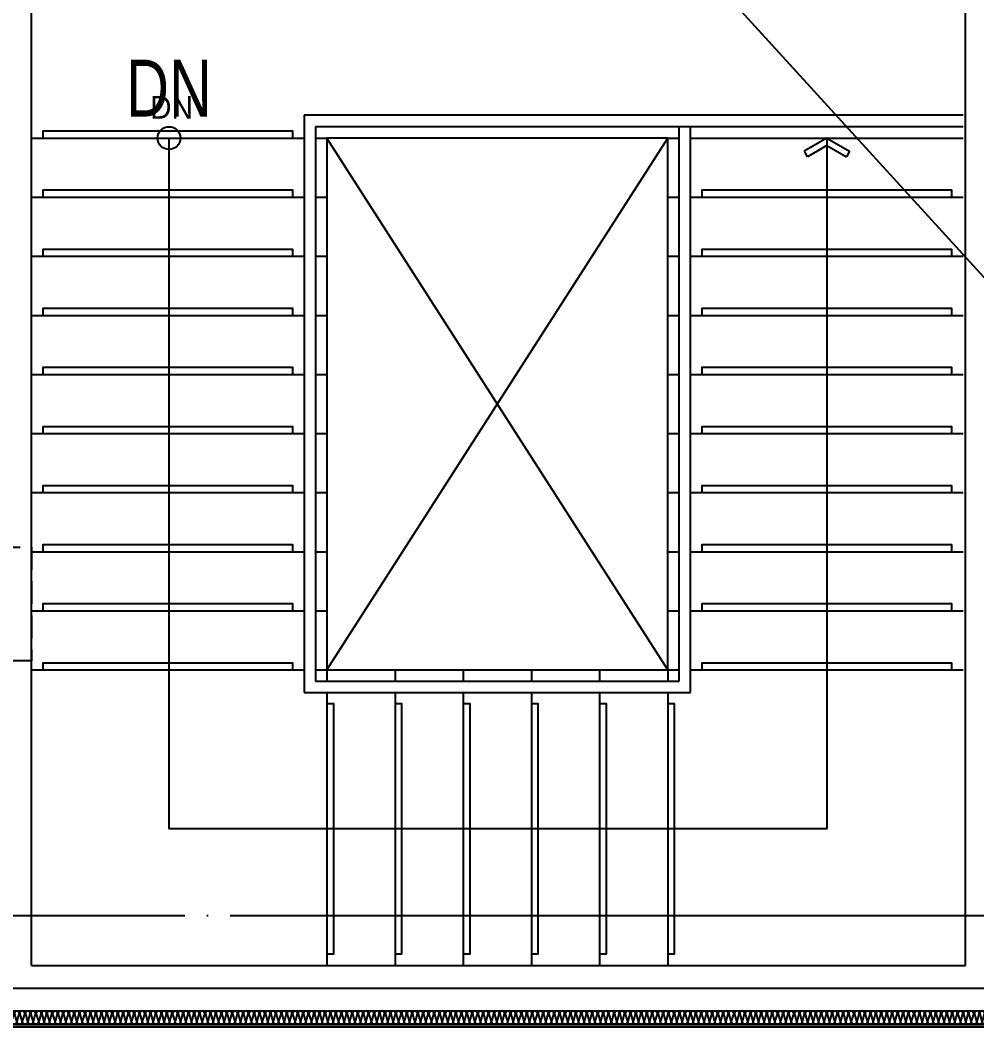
# Model space of a CAD drawing. Header units: millimetres. Extents: x 0 to 1390178, y 0 to 110113.
# Drawn here: x 548312 to 552522, y 30286 to 34719 of the extents above; entities that cross this region are included whole.
import ezdxf
from ezdxf.enums import TextEntityAlignment as Align
from ezdxf.xclip import XClip

# ---------------------------------------------------------------- set-up
doc = ezdxf.new("R2010")
doc.units = ezdxf.units.MM
doc.header["$LTSCALE"] = 100
doc.header["$XCLIPFRAME"] = 0
doc.linetypes.add('X - 평면도$0$CEN', pattern=[62, 60, -1, 0, -1])
doc.linetypes.add('X - 평면도$0$HID', pattern=[1.5, 1, -0.5])
doc.layers.get('DEFPOINTS').update_dxf_attribs({"color": 145})
for name, color, linetype in [('AA-XXXX-TEXT', 3, 'Continuous'), ('X - 평면도$0$A-FIN', 8, 'Continuous'), ('X - 평면도$0$A-INS', 9, 'Continuous'), ('X - 평면도$0$A-OPEN', 9, 'X - 평면도$0$CEN'), ('X - 평면도$0$AA-SSXM-STRS', 4, 'Continuous'), ('X - 평면도$0$AA-WAXM-CONC', 2, 'Continuous'), ('X - 평면도$0$AA-XXXX-CNTL', 1, 'X - 평면도$0$CEN'), ('X - 평면도$0$AA-XXXX-SYMB', 7, 'Continuous')]:
    doc.layers.add(name, color=color, linetype=linetype)
doc.layers.add('X - 평면도$0$DEFPOINT', color=163, linetype='Continuous', plot=False)
doc.styles.add('HAUD01', font='Dotum.ttf')
doc.styles.add('X - 평면도$0$HAUD01', font='Dotum.ttf')

# ---------------------------------------------------------------- blocks, each defined once
blk = doc.blocks.new('X - 평면도$0$insul1')
blk.add_lwpolyline([(0, 0.25, 1.344031), (0.35, 0.25), (0.2, 0.75, -1.344031), (0.55, 0.75), (0.4, 0.25)], format="xyb")
blk = doc.blocks.new('X - 평면도$0$arrow1')
for p, q in [((0, 0), (0.286, 0.501)), ((0.286, 0.501), (0.41, 0.43)), ((0.165, 0), (0.41, 0.429)), ((0, 0), (0.286, -0.501)), ((0.165, 0), (0.41, -0.429)), ((0.286, -0.501), (0.41, -0.43))]:
    blk.add_line(p, q)
blk = doc.blocks.new('X - 평면도$0$2F PL')
at = {"layer": 'DEFPOINTS'}
blk.add_line((0, 0), (-19177.2, 21040.9), dxfattribs=at)
at = {"layer": 'X - 평면도$0$AA-WAXM-CONC'}
for p, q in [((-19027.2, 13250.9), (-19027.2, 21190.9)), ((-14917.2, 13650.9), (-14917.2, 18390.9)), ((-19027.2, 13250.9), (-14917.2, 13250.9)), ((-19227.2, 13050.9), (-14917.2, 13050.9))]:
    blk.add_line(p, q, dxfattribs=at)
at = {"layer": 'X - 평면도$0$AA-XXXX-CNTL'}
blk.add_line((-19127.2, 13150.9), (-13522.2, 13150.9), dxfattribs=at)
blk = doc.blocks.new('X - 평면도$0$2F_COL')
at = {"layer": 'X - 평면도$0$AA-WAXM-CONC'}
blk.add_line((-58278, -42646.9), (-58278, -42246.9), dxfattribs=at)
blk.add_lwpolyline([(-58278, -42846.9), (-56778, -42846.9), (-56778, -42246.9), (-58078, -42246.9)], dxfattribs=at)
at = {"layer": 'X - 평면도$0$DEFPOINT', "linetype": 'X - 평면도$0$HID'}
blk.add_lwpolyline([(-63588, -41306.9), (-63588, -40806.9), (-62388, -40806.9), (-62388, -41306.9), (-63588, -41306.9)], dxfattribs=at)
blk = doc.blocks.new('X - 평면도', base_point=(-475.4, -286.7))
at = {"layer": 'X - 평면도$0$A-FIN'}
blk.add_line((819342, 46183.1), (825292, 46183.1), dxfattribs=at)
at = {"layer": 'X - 평면도$0$A-INS'}
blk.add_line((819352, 46193.1), (825282, 46193.1), dxfattribs=at)
at = {"layer": 'X - 평면도$0$A-OPEN'}
for p, q in [((820912, 47753.1), (822412, 50093.1)), ((822412, 47753.1), (820912, 50093.1))]:
    blk.add_line(p, q, dxfattribs=at)
at = {"layer": 'X - 평면도$0$AA-SSXM-STRS'}
for p, q in [((823712, 50193.1), (820812, 50193.1)), ((820812, 50193.1), (820812, 47653.1)), ((820862, 50143.1), (820862, 47703.1)), ((823712, 50143.1), (820862, 50143.1)), ((822462, 47703.1), (822462, 50143.1)), ((822512, 47653.1), (822512, 50143.1)), ((819612, 50093.1), (820812, 50093.1)), ((820862, 50093.1), (820912, 50093.1)), ((822412, 50093.1), (822462, 50093.1)), ((822512, 50093.1), (823712, 50093.1)), ((819612, 49833.1), (820812, 49833.1)), ((820862, 49833.1), (820912, 49833.1)), ((822412, 49833.1), (822462, 49833.1)), ((822512, 49833.1), (823712, 49833.1)), ((819612, 49573.1), (820812, 49573.1)), ((820862, 49573.1), (820912, 49573.1)), ((822412, 49573.1), (822462, 49573.1)), ((822512, 49573.1), (823712, 49573.1)), ((819612, 49313.1), (820812, 49313.1)), ((820862, 49313.1), (820912, 49313.1)), ((822412, 49313.1), (822462, 49313.1)), ((822512, 49313.1), (823712, 49313.1)), ((819612, 49053.1), (820812, 49053.1)), ((820862, 49053.1), (820912, 49053.1)), ((822412, 49053.1), (822462, 49053.1)), ((822512, 49053.1), (823712, 49053.1)), ((819612, 48793.1), (820812, 48793.1)), ((820862, 48793.1), (820912, 48793.1)), ((822412, 48793.1), (822462, 48793.1)), ((822512, 48793.1), (823712, 48793.1)), ((819612, 48533.1), (820812, 48533.1)), ((820862, 48533.1), (820912, 48533.1)), ((822412, 48533.1), (822462, 48533.1)), ((822512, 48533.1), (823712, 48533.1)), ((819612, 48273.1), (820812, 48273.1)), ((820862, 48273.1), (820912, 48273.1)), ((822412, 48273.1), (822462, 48273.1)), ((822512, 48273.1), (823712, 48273.1)), ((819612, 48013.1), (820812, 48013.1)), ((820862, 48013.1), (820912, 48013.1)), ((822412, 48013.1), (822462, 48013.1)), ((822512, 48013.1), (823712, 48013.1)), ((819612, 47753.1), (820812, 47753.1)), ((820862, 47753.1), (820912, 47753.1)), ((820912, 47753.1), (820912, 47703.1)), ((821212, 47753.1), (821212, 47703.1)), ((821512, 47753.1), (821512, 47703.1)), ((821812, 47753.1), (821812, 47703.1)), ((822112, 47753.1), (822112, 47703.1)), ((822412, 47753.1), (822462, 47753.1)), ((822412, 47753.1), (822412, 47703.1)), ((822512, 47753.1), (823712, 47753.1)), ((820862, 47703.1), (822462, 47703.1)), ((820812, 47653.1), (822512, 47653.1)), ((820912, 47653.1), (820912, 46453.1)), ((821212, 47653.1), (821212, 46453.1)), ((821512, 47653.1), (821512, 46453.1)), ((821812, 47653.1), (821812, 46453.1)), ((822112, 47653.1), (822112, 46453.1)), ((822412, 47653.1), (822412, 46453.1))]:
    blk.add_line(p, q, dxfattribs=at)
at = {"layer": 'X - 평면도$0$AA-SSXM-STRS', "color": 8}
for points in [[(820762, 50093.1), (820762, 50123.1), (819662, 50123.1), (819662, 50093.1)], [(820762, 49833.1), (820762, 49863.1), (819662, 49863.1), (819662, 49833.1)], [(823662, 49833.1), (823662, 49863.1), (822562, 49863.1), (822562, 49833.1)], [(820762, 49573.1), (820762, 49603.1), (819662, 49603.1), (819662, 49573.1)], [(823662, 49573.1), (823662, 49603.1), (822562, 49603.1), (822562, 49573.1)], [(820762, 49313.1), (820762, 49343.1), (819662, 49343.1), (819662, 49313.1)], [(823662, 49313.1), (823662, 49343.1), (822562, 49343.1), (822562, 49313.1)], [(820762, 49053.1), (820762, 49083.1), (819662, 49083.1), (819662, 49053.1)], [(823662, 49053.1), (823662, 49083.1), (822562, 49083.1), (822562, 49053.1)], [(820762, 48793.1), (820762, 48823.1), (819662, 48823.1), (819662, 48793.1)], [(823662, 48793.1), (823662, 48823.1), (822562, 48823.1), (822562, 48793.1)], [(820762, 48533.1), (820762, 48563.1), (819662, 48563.1), (819662, 48533.1)], [(823662, 48533.1), (823662, 48563.1), (822562, 48563.1), (822562, 48533.1)], [(820762, 48273.1), (820762, 48303.1), (819662, 48303.1), (819662, 48273.1)], [(823662, 48273.1), (823662, 48303.1), (822562, 48303.1), (822562, 48273.1)], [(820762, 48013.1), (820762, 48043.1), (819662, 48043.1), (819662, 48013.1)], [(823662, 48013.1), (823662, 48043.1), (822562, 48043.1), (822562, 48013.1)], [(820762, 47753.1), (820762, 47783.1), (819662, 47783.1), (819662, 47753.1)], [(823662, 47753.1), (823662, 47783.1), (822562, 47783.1), (822562, 47753.1)], [(820912, 46503.1), (820942, 46503.1), (820942, 47603.1), (820912, 47603.1)], [(821212, 46503.1), (821242, 46503.1), (821242, 47603.1), (821212, 47603.1)], [(821512, 46503.1), (821542, 46503.1), (821542, 47603.1), (821512, 47603.1)], [(821812, 46503.1), (821842, 46503.1), (821842, 47603.1), (821812, 47603.1)], [(822112, 46503.1), (822142, 46503.1), (822142, 47603.1), (822112, 47603.1)], [(822412, 46503.1), (822442, 46503.1), (822442, 47603.1), (822412, 47603.1)]]:
    blk.add_lwpolyline(points, dxfattribs=at)
at = {"layer": 'X - 평면도$0$AA-SSXM-STRS'}
blk.add_lwpolyline([(820912, 47753.1), (822412, 47753.1), (822412, 50093.1), (820912, 50093.1)], close=True, dxfattribs=at)
at = {"layer": 'X - 평면도$0$AA-XXXX-CNTL'}
blk.add_line((783286.2, 46673.1), (844213.6, 46673.1), dxfattribs=at)
at = {"layer": 'X - 평면도$0$AA-XXXX-SYMB'}
blk.add_lwpolyline([(823112, 50093.1), (823112, 47053.1), (820217, 47053.1), (820217, 50093.1)], dxfattribs=at)
blk.add_circle((820217, 50093.1), 50, dxfattribs=at)
for name, p in [('X - 평면도$0$2F PL', (838639.2, 33202.2)), ('X - 평면도$0$2F_COL', (882000, 89100))]:
    blk.add_blockref(name, p)
at = {"layer": 'X - 평면도$0$A-INS', "xscale": 60, "yscale": 60, "zscale": 60, "rotation": 180, "row_count": 1, "column_count": 243, "row_spacing": 0, "column_spacing": 24}
blk.add_blockref('X - 평면도$0$insul1', (825222, 46253.1), dxfattribs=at)
at = {"layer": 'X - 평면도$0$AA-XXXX-SYMB', "xscale": -200.0000000000024, "yscale": 200.0000000000024, "zscale": 200.0000000000021, "rotation": 90}
blk.add_blockref('X - 평면도$0$arrow1', (823112, 50093.1), dxfattribs=at)
at = {"layer": 'X - 평면도$0$DEFPOINT', "style": 'X - 평면도$0$HAUD01'}
blk.add_text('DN', height=100, dxfattribs=at).set_placement((820228.2, 50228.4), align=Align.MIDDLE_CENTER)

msp = doc.modelspace()

# ---------------------------------------------------------------- block references
ref = msp.add_blockref('X - 평면도', (-271725.3, -16179.1))
XClip(ref).set_block_clipping_path([(775249.9173510048, 15892.4063044167), (859249.9173510048, 75292.4063044167)])

# ---------------------------------------------------------------- next in the draw order: texts
at = {"layer": 'AA-XXXX-TEXT', "style": 'HAUD01', "width": 0.8}
msp.add_text('DN', height=250, dxfattribs=at).set_placement((548967.1, 34420.4), align=Align.MIDDLE_CENTER)

doc.saveas('drawing.dxf')
